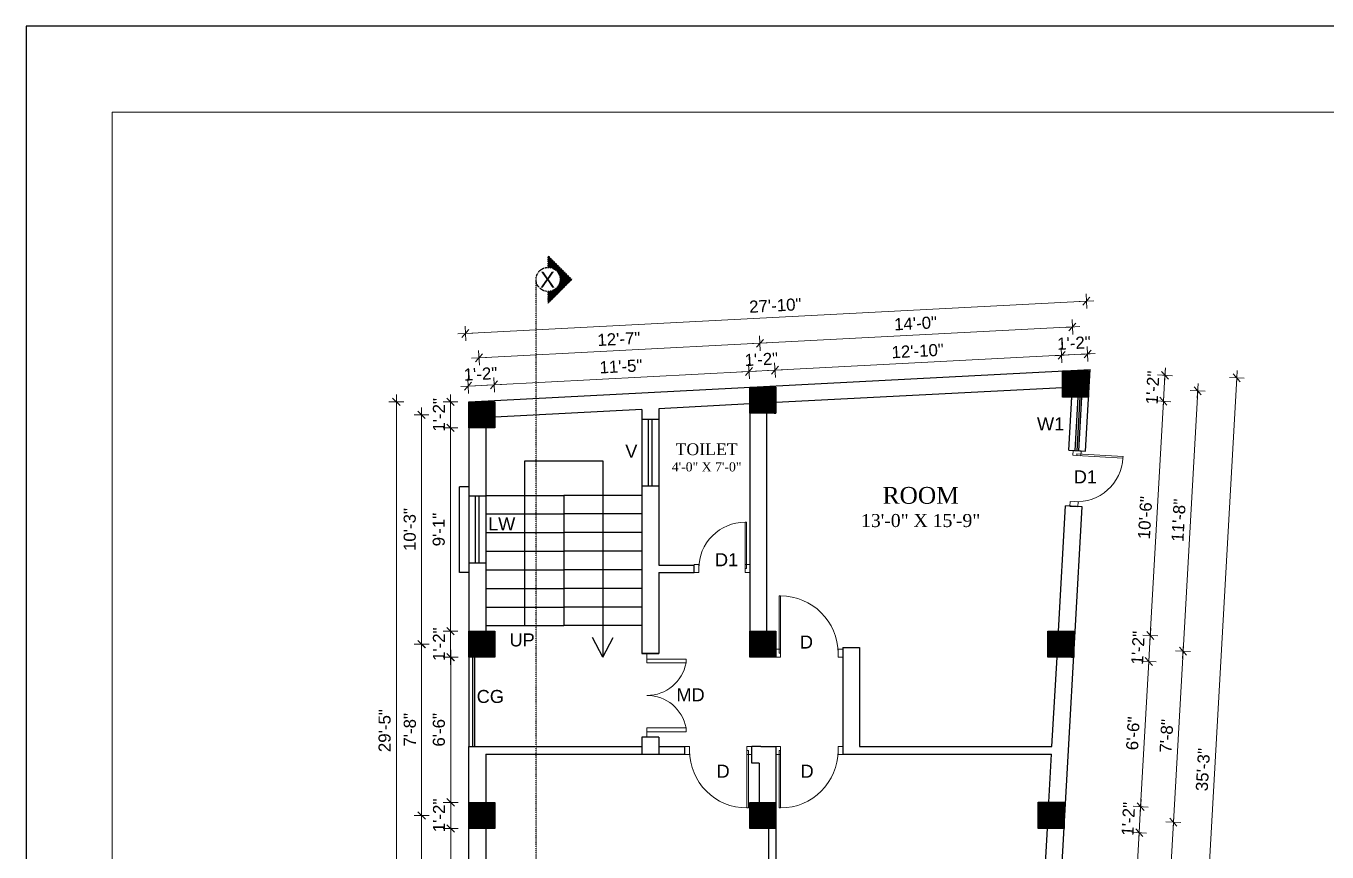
# Model space of a CAD drawing. Header units: inches. Extents: x -5587 to 4723, y -10407 to -7342.
# Drawn here: x -5587 to -4887, y -7786 to -7342 of the extents above; entities that cross this region are included whole.
import ezdxf
from ezdxf.enums import TextEntityAlignment as Align

# ---------------------------------------------------------------- set-up
doc = ezdxf.new("R2010")
doc.units = ezdxf.units.IN
doc.header["$LTSCALE"] = 0.5
doc.header["$MEASUREMENT"] = 0
doc.header["$PDMODE"] = 66
doc.linetypes.add('CENTERX2', pattern=[4, 2.5, -0.5, 0.5, -0.5])
doc.layers.add('A-Sect-Iden', color=111, linetype='CENTERX2')
for name, color, linetype, lineweight in [('DIM', 180, 'Continuous', 5), ('ELE1', 3, 'Continuous', 9), ('ELEVATION', 85, 'Continuous', 9), ('TEXT', 220, 'Continuous', 9), ('Toilet', 7, 'Continuous', 25), ('window', 6, 'Continuous', 13)]:
    doc.layers.add(name, color=color, linetype=linetype, lineweight=lineweight)
doc.styles.add('arial', font='arial.ttf')
doc.styles.add('HEADING', font='swissel.ttf')
doc.styles.get("Standard").update_dxf_attribs({"font": 'arial.ttf'})
doc.dimstyles.new('1 96', dxfattribs={"dimtxt": 6.5, "dimasz": 4, "dimexe": 0, "dimexo": 0, "dimgap": 3, "dimtad": 1, "dimdec": 0, "dimzin": 11, "dimdsep": 46, "dimlunit": 3, "dimtxsty": 'arial', "dimblk": 'oblique', "dimcen": 4, "dimse1": 1, "dimse2": 1, "dimclrd": 256, "dimclre": 256, "dimclrt": 256, "dimadec": 0, "dimazin": 0, "dimtfac": 1, "dimtdec": 0, "dimtix": 1, "dimtmove": 0, "dimatfit": 3, "dimldrblk": 'Arrow2', "dimfxl": 1, "dimtolj": 1, "dimtzin": 0, "dimlwd": -1, "dimlwe": 9, "dimarcsym": 0})

# ---------------------------------------------------------------- blocks, each defined once
blk = doc.blocks.new('door')
at = {"layer": 'window', "ltscale": 0.002}
for p, q in [((-100562.66, -53980.34), (-100562.65, -53949.5)), ((-100561.8, -53949.5), (-100562.65, -53949.5)), ((-100561.81, -53980.35), (-100561.8, -53949.5)), ((-100561.81, -53980.35), (-100562.66, -53980.35))]:
    blk.add_line(p, q, dxfattribs=at)
for points in [[(-100596.09, -53982.49), (-100593.52, -53982.49), (-100593.52, -53978.2), (-100596.09, -53978.2)], [(-100560.09, -53982.49), (-100562.66, -53982.49), (-100562.66, -53978.2), (-100560.09, -53978.2)]]:
    blk.add_lwpolyline(points, close=True, dxfattribs=at)
blk.add_arc((-100562.66, -53980.36), 30.86, 89.97932, 179.97932, dxfattribs=at)
blk = doc.blocks.new('oblique')
at = {"lineweight": 9}
for p, q in [((1, 0), (-1, 0)), ((-0.5, -0.5), (0.5, 0.5)), ((0, 1), (0, -1))]:
    blk.add_line(p, q, dxfattribs=at)
blk = doc.blocks.new('*D888')
at = {"layer": 'Defpoints', "color": 0, "transparency": 16777216}
for p in [(-5198.1, -7528.05), (-5197.67, -7536.47), (-5334.67, -7544.32)]:
    blk.add_point(p, dxfattribs=at)
at = {"layer": 'DIM', "transparency": 16777216}
blk.add_line((-5335.14, -7535.18), (-5198.1, -7528.05), dxfattribs=at)
at = {"layer": 'DIM', "transparency": 16777216, "xscale": 4, "yscale": 4, "zscale": 4}
for p, rotation in [((-5198.1, -7528.05), 2.975964946178824), ((-5335.14, -7535.18), 182.9759649461788)]:
    blk.add_blockref('oblique', p, dxfattribs=dict(at, rotation=rotation))
at = {"layer": 'DIM', "transparency": 16777216, "insert": (-5266.95, -7525.3), "char_height": 6.5, "attachment_point": 5, "rotation": 2.97596, "style": 'arial'}
blk.add_mtext('\\A1;11\'-5"', dxfattribs=at)
blk = doc.blocks.new('_Oblique')
at = {"color": 0, "linetype": 'ByBlock', "lineweight": -2}
blk.add_line((-0.5, -0.5), (0.5, 0.5), dxfattribs=at)
blk = doc.blocks.new('Arrow2')
for p, q in [((-4.1, 0.75), (-3.08, 0)), ((0, 0), (-4.1, 0.75)), ((-3.08, 0), (-4.1, -0.75)), ((-4.1, -0.75), (0, 0))]:
    blk.add_line(p, q)
blk.add_solid([(-4.1, 0.75), (0, 0), (-3.08, 0), (-4.1, -0.75)])
blk = doc.blocks.new('*D889')
at = {"layer": 'Defpoints', "color": 0, "transparency": 16777216}
for p in [(-5184.14, -7527.33), (-5197.67, -7536.47), (-5183.67, -7536.47)]:
    blk.add_point(p, dxfattribs=at)
at = {"layer": 'DIM', "transparency": 16777216}
for p, q in [((-5198.1, -7528.05), (-5202.1, -7528.26)), ((-5198.1, -7528.05), (-5184.14, -7527.33)), ((-5184.14, -7527.33), (-5180.15, -7527.12))]:
    blk.add_line(p, q, dxfattribs=at)
at = {"layer": 'DIM', "transparency": 16777216, "xscale": 4, "yscale": 4, "zscale": 4}
for p, rotation in [((-5198.1, -7528.05), 2.975964946178787), ((-5184.14, -7527.33), 182.9759649461788)]:
    blk.add_blockref('oblique', p, dxfattribs=dict(at, rotation=rotation))
at = {"layer": 'DIM', "transparency": 16777216, "insert": (-5191.45, -7521.44), "char_height": 6.5, "attachment_point": 5, "rotation": 2.97596, "style": 'arial'}
blk.add_mtext('\\A1;1\'-2"', dxfattribs=at)
blk = doc.blocks.new('*D890')
at = {"layer": 'Defpoints', "color": 0, "transparency": 16777216}
for p in [(-5030.04, -7519.32), (-5029.6, -7527.74), (-5183.67, -7536.47)]:
    blk.add_point(p, dxfattribs=at)
at = {"layer": 'DIM', "transparency": 16777216}
blk.add_line((-5184.14, -7527.33), (-5030.04, -7519.32), dxfattribs=at)
at = {"layer": 'DIM', "transparency": 16777216, "xscale": 4, "yscale": 4, "zscale": 4}
for p, rotation in [((-5030.04, -7519.32), 2.975964946178824), ((-5184.14, -7527.33), 182.9759649461788)]:
    blk.add_blockref('oblique', p, dxfattribs=dict(at, rotation=rotation))
at = {"layer": 'DIM', "transparency": 16777216, "insert": (-5107.42, -7517.01), "char_height": 6.5, "attachment_point": 5, "rotation": 2.97596, "style": 'arial'}
blk.add_mtext('\\A1;12\'-10"', dxfattribs=at)
blk = doc.blocks.new('*D891')
at = {"layer": 'Defpoints', "color": 0, "transparency": 16777216}
for p in [(-5016.08, -7518.59), (-5029.6, -7527.74), (-5015.6, -7527.74)]:
    blk.add_point(p, dxfattribs=at)
at = {"layer": 'DIM', "transparency": 16777216}
for p, q in [((-5030.04, -7519.32), (-5016.08, -7518.59)), ((-5016.08, -7518.59), (-5012.08, -7518.38)), ((-5030.04, -7519.32), (-5034.04, -7519.52))]:
    blk.add_line(p, q, dxfattribs=at)
at = {"layer": 'DIM', "transparency": 16777216, "xscale": 4, "yscale": 4, "zscale": 4}
for p, rotation in [((-5030.04, -7519.32), 2.975964946178787), ((-5016.08, -7518.59), 182.9759649461788)]:
    blk.add_blockref('oblique', p, dxfattribs=dict(at, rotation=rotation))
at = {"layer": 'DIM', "transparency": 16777216, "insert": (-5023.39, -7512.7), "char_height": 6.5, "attachment_point": 5, "rotation": 2.97596, "style": 'arial'}
blk.add_mtext('\\A1;1\'-2"', dxfattribs=at)
blk = doc.blocks.new('*D892')
at = {"layer": 'Defpoints', "color": 0, "transparency": 16777216}
for p in [(-5192.26, -7512.84), (-5190.67, -7543.47), (-5341.67, -7551.32)]:
    blk.add_point(p, dxfattribs=at)
at = {"layer": 'DIM', "transparency": 16777216}
blk.add_line((-5343.26, -7520.69), (-5192.26, -7512.84), dxfattribs=at)
at = {"layer": 'DIM', "transparency": 16777216, "xscale": 4, "yscale": 4, "zscale": 4}
for p, rotation in [((-5192.26, -7512.84), 2.975964946168366), ((-5343.26, -7520.69), 182.9759649461683)]:
    blk.add_blockref('oblique', p, dxfattribs=dict(at, rotation=rotation))
at = {"layer": 'DIM', "transparency": 16777216, "insert": (-5268.08, -7510.51), "char_height": 6.5, "attachment_point": 5, "rotation": 2.97596, "style": 'arial'}
blk.add_mtext('\\A1;12\'-7"', dxfattribs=at)
blk = doc.blocks.new('*D893')
at = {"layer": 'Defpoints', "color": 0, "transparency": 16777216}
for p in [(-5024.2, -7504.1), (-5022.6, -7534.74), (-5190.67, -7543.47)]:
    blk.add_point(p, dxfattribs=at)
at = {"layer": 'DIM', "transparency": 16777216}
blk.add_line((-5192.26, -7512.84), (-5024.2, -7504.1), dxfattribs=at)
at = {"layer": 'DIM', "transparency": 16777216, "xscale": 4, "yscale": 4, "zscale": 4}
for p, rotation in [((-5024.2, -7504.1), 2.975964946178824), ((-5192.26, -7512.84), 182.9759649461788)]:
    blk.add_blockref('oblique', p, dxfattribs=dict(at, rotation=rotation))
at = {"layer": 'DIM', "transparency": 16777216, "insert": (-5108.56, -7502.16), "char_height": 6.5, "attachment_point": 5, "rotation": 2.97596, "style": 'arial'}
blk.add_mtext('\\A1;14\'-0"', dxfattribs=at)
blk = doc.blocks.new('*D894')
at = {"layer": 'Defpoints', "color": 0, "transparency": 16777216}
for p in [(-5350.58, -7507.56), (-5014.77, -7526.96), (-5348.67, -7544.32)]:
    blk.add_point(p, dxfattribs=at)
at = {"layer": 'DIM', "transparency": 16777216}
blk.add_line((-5016.68, -7490.2), (-5350.58, -7507.56), dxfattribs=at)
at = {"layer": 'DIM', "transparency": 16777216, "xscale": 4, "yscale": 4, "zscale": 4}
for p, rotation in [((-5016.68, -7490.2), 2.975964946168395), ((-5350.58, -7507.56), 182.9759649461684)]:
    blk.add_blockref('oblique', p, dxfattribs=dict(at, rotation=rotation))
at = {"layer": 'DIM', "transparency": 16777216, "insert": (-5183.96, -7492.57), "char_height": 6.5, "attachment_point": 5, "rotation": 2.97596, "style": 'arial'}
blk.add_mtext('\\A1;27\'-10"', dxfattribs=at)
blk = doc.blocks.new('*D901')
at = {"layer": 'Defpoints', "color": 0, "transparency": 16777216}
for p in [(-5358.49, -7773.6), (-5348.67, -7773.6), (-5348.67, -7883.73)]:
    blk.add_point(p, dxfattribs=at)
at = {"layer": 'DIM', "transparency": 16777216}
blk.add_line((-5358.49, -7883.73), (-5358.49, -7773.6), dxfattribs=at)
at = {"layer": 'DIM', "transparency": 16777216, "xscale": 4, "yscale": 4, "zscale": 4}
for p, rotation in [((-5358.49, -7773.6), 90), ((-5358.49, -7883.73), 270)]:
    blk.add_blockref('oblique', p, dxfattribs=dict(at, rotation=rotation))
at = {"layer": 'DIM', "transparency": 16777216, "insert": (-5364.81, -7828.67), "char_height": 6.5, "attachment_point": 5, "rotation": 90, "style": 'arial'}
blk.add_mtext('\\A1;9\'-2"', dxfattribs=at)
blk = doc.blocks.new('*D902')
at = {"layer": 'Defpoints', "color": 0, "transparency": 16777216}
for p in [(-5358.49, -7759.6), (-5348.67, -7759.6), (-5348.67, -7773.6)]:
    blk.add_point(p, dxfattribs=at)
at = {"layer": 'DIM', "transparency": 16777216}
for p, q in [((-5358.49, -7759.6), (-5358.49, -7755.6)), ((-5358.49, -7773.6), (-5358.49, -7759.6)), ((-5358.49, -7773.6), (-5358.49, -7777.6))]:
    blk.add_line(p, q, dxfattribs=at)
at = {"layer": 'DIM', "transparency": 16777216, "xscale": 4, "yscale": 4, "zscale": 4}
for p, rotation in [((-5358.49, -7759.6), 270), ((-5358.49, -7773.6), 90)]:
    blk.add_blockref('oblique', p, dxfattribs=dict(at, rotation=rotation))
at = {"layer": 'DIM', "transparency": 16777216, "insert": (-5364.75, -7766.6), "char_height": 6.5, "attachment_point": 5, "rotation": 90, "style": 'arial'}
blk.add_mtext('\\A1;1\'-2"', dxfattribs=at)
blk = doc.blocks.new('*D903')
at = {"layer": 'Defpoints', "color": 0, "transparency": 16777216}
for p in [(-5358.49, -7681.6), (-5348.67, -7681.6), (-5348.67, -7759.6)]:
    blk.add_point(p, dxfattribs=at)
at = {"layer": 'DIM', "transparency": 16777216}
blk.add_line((-5358.49, -7759.6), (-5358.49, -7681.6), dxfattribs=at)
at = {"layer": 'DIM', "transparency": 16777216, "xscale": 4, "yscale": 4, "zscale": 4}
for p, rotation in [((-5358.49, -7681.6), 90), ((-5358.49, -7759.6), 270)]:
    blk.add_blockref('oblique', p, dxfattribs=dict(at, rotation=rotation))
at = {"layer": 'DIM', "transparency": 16777216, "insert": (-5364.81, -7720.6), "char_height": 6.5, "attachment_point": 5, "rotation": 90, "style": 'arial'}
blk.add_mtext('\\A1;6\'-6"', dxfattribs=at)
blk = doc.blocks.new('*D904')
at = {"layer": 'Defpoints', "color": 0, "transparency": 16777216}
for p in [(-5358.56, -7667.6), (-5348.67, -7667.6), (-5348.67, -7681.6)]:
    blk.add_point(p, dxfattribs=at)
at = {"layer": 'DIM', "transparency": 16777216}
for p, q in [((-5358.56, -7667.6), (-5358.56, -7663.6)), ((-5358.56, -7681.6), (-5358.56, -7667.6)), ((-5358.56, -7681.6), (-5358.56, -7685.6))]:
    blk.add_line(p, q, dxfattribs=at)
at = {"layer": 'DIM', "transparency": 16777216, "xscale": 4, "yscale": 4, "zscale": 4}
for p, rotation in [((-5358.56, -7667.6), 270), ((-5358.56, -7681.6), 90)]:
    blk.add_blockref('oblique', p, dxfattribs=dict(at, rotation=rotation))
at = {"layer": 'DIM', "transparency": 16777216, "insert": (-5364.82, -7674.6), "char_height": 6.5, "attachment_point": 5, "rotation": 90, "style": 'arial'}
blk.add_mtext('\\A1;1\'-2"', dxfattribs=at)
blk = doc.blocks.new('*D905')
at = {"layer": 'Defpoints', "color": 0, "transparency": 16777216}
for p in [(-5358.56, -7558.32), (-5348.67, -7558.32), (-5348.67, -7667.6)]:
    blk.add_point(p, dxfattribs=at)
at = {"layer": 'DIM', "transparency": 16777216}
blk.add_line((-5358.56, -7667.6), (-5358.56, -7558.32), dxfattribs=at)
at = {"layer": 'DIM', "transparency": 16777216, "xscale": 4, "yscale": 4, "zscale": 4}
for p, rotation in [((-5358.56, -7558.32), 90), ((-5358.56, -7667.6), 270)]:
    blk.add_blockref('oblique', p, dxfattribs=dict(at, rotation=rotation))
at = {"layer": 'DIM', "transparency": 16777216, "insert": (-5364.88, -7612.96), "char_height": 6.5, "attachment_point": 5, "rotation": 90, "style": 'arial'}
blk.add_mtext('\\A1;9\'-1"', dxfattribs=at)
blk = doc.blocks.new('*D906')
at = {"layer": 'Defpoints', "color": 0, "transparency": 16777216}
for p in [(-5358.56, -7544.32), (-5348.67, -7544.32), (-5348.67, -7558.32)]:
    blk.add_point(p, dxfattribs=at)
at = {"layer": 'DIM', "transparency": 16777216}
for p, q in [((-5358.56, -7544.32), (-5358.56, -7540.32)), ((-5358.56, -7558.32), (-5358.56, -7544.32)), ((-5358.56, -7558.32), (-5358.56, -7562.32))]:
    blk.add_line(p, q, dxfattribs=at)
at = {"layer": 'DIM', "transparency": 16777216, "xscale": 4, "yscale": 4, "zscale": 4}
for p, rotation in [((-5358.56, -7544.32), 270), ((-5358.56, -7558.32), 90)]:
    blk.add_blockref('oblique', p, dxfattribs=dict(at, rotation=rotation))
at = {"layer": 'DIM', "transparency": 16777216, "insert": (-5364.82, -7551.32), "char_height": 6.5, "attachment_point": 5, "rotation": 90, "style": 'arial'}
blk.add_mtext('\\A1;1\'-2"', dxfattribs=at)
blk = doc.blocks.new('*D907')
at = {"layer": 'Defpoints', "color": 0, "transparency": 16777216}
for p in [(-5374.09, -7766.6), (-5341.67, -7766.6), (-5341.67, -7890.73)]:
    blk.add_point(p, dxfattribs=at)
at = {"layer": 'DIM', "transparency": 16777216}
blk.add_line((-5374.09, -7890.73), (-5374.09, -7766.6), dxfattribs=at)
at = {"layer": 'DIM', "transparency": 16777216, "xscale": 4, "yscale": 4, "zscale": 4}
for p, rotation in [((-5374.09, -7766.6), 90), ((-5374.09, -7890.73), 270)]:
    blk.add_blockref('oblique', p, dxfattribs=dict(at, rotation=rotation))
at = {"layer": 'DIM', "transparency": 16777216, "insert": (-5380.41, -7828.67), "char_height": 6.5, "attachment_point": 5, "rotation": 90, "style": 'arial'}
blk.add_mtext('\\A1;10\'-4"', dxfattribs=at)
blk = doc.blocks.new('*D908')
at = {"layer": 'Defpoints', "color": 0, "transparency": 16777216}
for p in [(-5374.09, -7674.6), (-5341.67, -7674.6), (-5341.67, -7766.6)]:
    blk.add_point(p, dxfattribs=at)
at = {"layer": 'DIM', "transparency": 16777216}
blk.add_line((-5374.09, -7766.6), (-5374.09, -7674.6), dxfattribs=at)
at = {"layer": 'DIM', "transparency": 16777216, "xscale": 4, "yscale": 4, "zscale": 4}
for p, rotation in [((-5374.09, -7674.6), 90), ((-5374.09, -7766.6), 270)]:
    blk.add_blockref('oblique', p, dxfattribs=dict(at, rotation=rotation))
at = {"layer": 'DIM', "transparency": 16777216, "insert": (-5380.41, -7720.6), "char_height": 6.5, "attachment_point": 5, "rotation": 90, "style": 'arial'}
blk.add_mtext('\\A1;7\'-8"', dxfattribs=at)
blk = doc.blocks.new('*D909')
at = {"layer": 'Defpoints', "color": 0, "transparency": 16777216}
for p in [(-5374.16, -7551.32), (-5341.67, -7551.32), (-5341.67, -7674.6)]:
    blk.add_point(p, dxfattribs=at)
at = {"layer": 'DIM', "transparency": 16777216}
blk.add_line((-5374.16, -7674.6), (-5374.16, -7551.32), dxfattribs=at)
at = {"layer": 'DIM', "transparency": 16777216, "xscale": 4, "yscale": 4, "zscale": 4}
for p, rotation in [((-5374.16, -7551.32), 90), ((-5374.16, -7674.6), 270)]:
    blk.add_blockref('oblique', p, dxfattribs=dict(at, rotation=rotation))
at = {"layer": 'DIM', "transparency": 16777216, "insert": (-5380.48, -7612.96), "char_height": 6.5, "attachment_point": 5, "rotation": 90, "style": 'arial'}
blk.add_mtext('\\A1;10\'-3"', dxfattribs=at)
blk = doc.blocks.new('*D910')
at = {"layer": 'Defpoints', "color": 0, "transparency": 16777216}
for p in [(-5387.68, -7544.32), (-5348.67, -7544.32), (-5348.67, -7897.73)]:
    blk.add_point(p, dxfattribs=at)
at = {"layer": 'DIM', "transparency": 16777216}
blk.add_line((-5387.68, -7897.73), (-5387.68, -7544.32), dxfattribs=at)
at = {"layer": 'DIM', "transparency": 16777216, "xscale": 4, "yscale": 4, "zscale": 4}
for p, rotation in [((-5387.68, -7544.32), 90), ((-5387.68, -7897.73), 270)]:
    blk.add_blockref('oblique', p, dxfattribs=dict(at, rotation=rotation))
at = {"layer": 'DIM', "transparency": 16777216, "insert": (-5393.99, -7721.03), "char_height": 6.5, "attachment_point": 5, "rotation": 90, "style": 'arial'}
blk.add_mtext('\\A1;29\'-5"', dxfattribs=at)
blk = doc.blocks.new('*D911')
at = {"layer": 'Defpoints', "color": 0, "transparency": 16777216}
for p in [(-5015.6, -7527.74), (-4974.48, -7530.05), (-5015.6, -7541.74)]:
    blk.add_point(p, dxfattribs=at)
at = {"layer": 'DIM', "transparency": 16777216}
for p, q in [((-4975.27, -7544.01), (-4974.48, -7530.05)), ((-4974.48, -7530.05), (-4974.26, -7526.06)), ((-4975.27, -7544.01), (-4975.5, -7548))]:
    blk.add_line(p, q, dxfattribs=at)
at = {"layer": 'DIM', "transparency": 16777216, "xscale": 4, "yscale": 4, "zscale": 4}
for p, rotation in [((-4974.48, -7530.05), 266.7745133990512), ((-4975.27, -7544.01), 86.77451339905117)]:
    blk.add_blockref('oblique', p, dxfattribs=dict(at, rotation=rotation))
at = {"layer": 'DIM', "transparency": 16777216, "insert": (-4981.13, -7536.68), "char_height": 6.5, "attachment_point": 5, "rotation": 86.77451, "style": 'arial'}
blk.add_mtext('\\A1;1\'-2"', dxfattribs=at)
blk = doc.blocks.new('*D912')
at = {"layer": 'Defpoints', "color": 0, "transparency": 16777216}
for p in [(-5015.6, -7541.74), (-5023.49, -7667.6), (-4982.37, -7669.92)]:
    blk.add_point(p, dxfattribs=at)
at = {"layer": 'DIM', "transparency": 16777216}
blk.add_line((-4975.27, -7544.01), (-4982.37, -7669.92), dxfattribs=at)
at = {"layer": 'DIM', "transparency": 16777216, "xscale": 4, "yscale": 4, "zscale": 4}
for p, rotation in [((-4975.27, -7544.01), 86.77451339905117), ((-4982.37, -7669.92), 266.7745133990512)]:
    blk.add_blockref('oblique', p, dxfattribs=dict(at, rotation=rotation))
at = {"layer": 'DIM', "transparency": 16777216, "insert": (-4985.13, -7606.61), "char_height": 6.5, "attachment_point": 5, "rotation": 86.77451, "style": 'arial'}
blk.add_mtext('\\A1;10\'-6"', dxfattribs=at)
blk = doc.blocks.new('*D913')
at = {"layer": 'Defpoints', "color": 0, "transparency": 16777216}
for p in [(-5023.49, -7667.6), (-5023.49, -7681.6), (-4983.15, -7683.88)]:
    blk.add_point(p, dxfattribs=at)
at = {"layer": 'DIM', "transparency": 16777216}
for p, q in [((-4982.37, -7669.92), (-4983.15, -7683.88)), ((-4982.37, -7669.92), (-4982.14, -7665.93)), ((-4983.15, -7683.88), (-4983.38, -7687.87))]:
    blk.add_line(p, q, dxfattribs=at)
at = {"layer": 'DIM', "transparency": 16777216, "xscale": 4, "yscale": 4, "zscale": 4}
for p, rotation in [((-4982.37, -7669.92), 266.7745133990512), ((-4983.15, -7683.88), 86.77451339905117)]:
    blk.add_blockref('oblique', p, dxfattribs=dict(at, rotation=rotation))
at = {"layer": 'DIM', "transparency": 16777216, "insert": (-4989.01, -7676.55), "char_height": 6.5, "attachment_point": 5, "rotation": 86.77451, "style": 'arial'}
blk.add_mtext('\\A1;1\'-2"', dxfattribs=at)
blk = doc.blocks.new('*D914')
at = {"layer": 'Defpoints', "color": 0, "transparency": 16777216}
for p in [(-5023.49, -7681.6), (-5028.61, -7759.57), (-4987.55, -7761.88)]:
    blk.add_point(p, dxfattribs=at)
at = {"layer": 'DIM', "transparency": 16777216}
blk.add_line((-4983.15, -7683.88), (-4987.55, -7761.88), dxfattribs=at)
at = {"layer": 'DIM', "transparency": 16777216, "xscale": 4, "yscale": 4, "zscale": 4}
for p, rotation in [((-4983.15, -7683.88), 86.77451339905117), ((-4987.55, -7761.88), 266.7745133990512)]:
    blk.add_blockref('oblique', p, dxfattribs=dict(at, rotation=rotation))
at = {"layer": 'DIM', "transparency": 16777216, "insert": (-4991.66, -7722.52), "char_height": 6.5, "attachment_point": 5, "rotation": 86.77451, "style": 'arial'}
blk.add_mtext('\\A1;6\'-6"', dxfattribs=at)
blk = doc.blocks.new('*D915')
at = {"layer": 'Defpoints', "color": 0, "transparency": 16777216}
for p in [(-5028.61, -7759.57), (-5028.67, -7773.57), (-4988.33, -7775.84)]:
    blk.add_point(p, dxfattribs=at)
at = {"layer": 'DIM', "transparency": 16777216}
for p, q in [((-4987.55, -7761.88), (-4988.33, -7775.84)), ((-4987.55, -7761.88), (-4987.32, -7757.89)), ((-4988.33, -7775.84), (-4988.56, -7779.83))]:
    blk.add_line(p, q, dxfattribs=at)
at = {"layer": 'DIM', "transparency": 16777216, "xscale": 4, "yscale": 4, "zscale": 4}
for p, rotation in [((-4987.55, -7761.88), 266.7745133990512), ((-4988.33, -7775.84), 86.77451339905117)]:
    blk.add_blockref('oblique', p, dxfattribs=dict(at, rotation=rotation))
at = {"layer": 'DIM', "transparency": 16777216, "insert": (-4994.19, -7768.51), "char_height": 6.5, "attachment_point": 5, "rotation": 86.77451, "style": 'arial'}
blk.add_mtext('\\A1;1\'-2"', dxfattribs=at)
blk = doc.blocks.new('*D916')
at = {"layer": 'Defpoints', "color": 0, "transparency": 16777216}
for p in [(-5028.67, -7773.57), (-5038.47, -7932.6), (-4997.3, -7934.92)]:
    blk.add_point(p, dxfattribs=at)
at = {"layer": 'DIM', "transparency": 16777216}
blk.add_line((-4988.33, -7775.84), (-4997.3, -7934.92), dxfattribs=at)
at = {"layer": 'DIM', "transparency": 16777216, "xscale": 4, "yscale": 4, "zscale": 4}
for p, rotation in [((-4988.33, -7775.84), 86.77451339905117), ((-4997.3, -7934.92), 266.7745133990512)]:
    blk.add_blockref('oblique', p, dxfattribs=dict(at, rotation=rotation))
at = {"layer": 'DIM', "transparency": 16777216, "insert": (-4999.13, -7855.02), "char_height": 6.5, "attachment_point": 5, "rotation": 86.77451, "style": 'arial'}
blk.add_mtext('\\A1;13\'-3"', dxfattribs=at)
blk = doc.blocks.new('*D884')
at = {"layer": 'Defpoints', "color": 0, "transparency": 16777216}
for p in [(-5035.67, -7766.57), (-4969.93, -7770.27), (-5045.42, -7939.6)]:
    blk.add_point(p, dxfattribs=at)
at = {"layer": 'DIM', "transparency": 16777216}
blk.add_line((-4979.68, -7943.31), (-4969.93, -7770.27), dxfattribs=at)
at = {"layer": 'DIM', "transparency": 16777216, "xscale": 4, "yscale": 4, "zscale": 4}
for p, rotation in [((-4969.93, -7770.27), 86.77450968717898), ((-4979.68, -7943.31), 266.774509687179)]:
    blk.add_blockref('oblique', p, dxfattribs=dict(at, rotation=rotation))
at = {"layer": 'DIM', "transparency": 16777216, "insert": (-4981.11, -7856.43), "char_height": 6.5, "attachment_point": 5, "rotation": 86.77451, "style": 'arial'}
blk.add_mtext('\\A1;14\'-5"', dxfattribs=at)
blk = doc.blocks.new('*D885')
at = {"layer": 'Defpoints', "color": 0, "transparency": 16777216}
for p in [(-5030.49, -7674.6), (-4964.74, -7678.31), (-5035.67, -7766.57)]:
    blk.add_point(p, dxfattribs=at)
at = {"layer": 'DIM', "transparency": 16777216}
blk.add_line((-4969.93, -7770.27), (-4964.74, -7678.31), dxfattribs=at)
at = {"layer": 'DIM', "transparency": 16777216, "xscale": 4, "yscale": 4, "zscale": 4}
for p, rotation in [((-4964.74, -7678.31), 86.77451339905117), ((-4969.93, -7770.27), 266.7745133990512)]:
    blk.add_blockref('oblique', p, dxfattribs=dict(at, rotation=rotation))
at = {"layer": 'DIM', "transparency": 16777216, "insert": (-4973.64, -7723.93), "char_height": 6.5, "attachment_point": 5, "rotation": 86.77451, "style": 'arial'}
blk.add_mtext('\\A1;7\'-8"', dxfattribs=at)
blk = doc.blocks.new('*D886')
at = {"layer": 'Defpoints', "color": 0, "transparency": 16777216}
for p in [(-5022.6, -7534.74), (-4956.86, -7538.44), (-5030.49, -7674.6)]:
    blk.add_point(p, dxfattribs=at)
at = {"layer": 'DIM', "transparency": 16777216}
blk.add_line((-4964.74, -7678.31), (-4956.86, -7538.44), dxfattribs=at)
at = {"layer": 'DIM', "transparency": 16777216, "xscale": 4, "yscale": 4, "zscale": 4}
for p, rotation in [((-4956.86, -7538.44), 86.77451339905117), ((-4964.74, -7678.31), 266.7745133990512)]:
    blk.add_blockref('oblique', p, dxfattribs=dict(at, rotation=rotation))
at = {"layer": 'DIM', "transparency": 16777216, "insert": (-4967.11, -7608.02), "char_height": 6.5, "attachment_point": 5, "rotation": 86.77451, "style": 'arial'}
blk.add_mtext('\\A1;11\'-8"', dxfattribs=at)
blk = doc.blocks.new('*D887')
at = {"layer": 'Defpoints', "color": 0, "transparency": 16777216}
for p in [(-5014.77, -7526.96), (-4935.85, -7531.41), (-5038.55, -7948.89)]:
    blk.add_point(p, dxfattribs=at)
at = {"layer": 'DIM', "transparency": 16777216}
blk.add_line((-4959.63, -7953.34), (-4935.85, -7531.41), dxfattribs=at)
at = {"layer": 'DIM', "transparency": 16777216, "xscale": 4, "yscale": 4, "zscale": 4}
for p, rotation in [((-4935.85, -7531.41), 86.77451339904515), ((-4959.63, -7953.34), 266.7745133990452)]:
    blk.add_blockref('oblique', p, dxfattribs=dict(at, rotation=rotation))
at = {"layer": 'DIM', "transparency": 16777216, "insert": (-4954.05, -7742.02), "char_height": 6.5, "attachment_point": 5, "rotation": 86.77451, "style": 'arial'}
blk.add_mtext('\\A1;35\'-3"', dxfattribs=at)
blk = doc.blocks.new('*D1024')
at = {"layer": 'Defpoints', "color": 0, "transparency": 16777216}
for p in [(-5349.1, -7535.9), (-5348.67, -7544.32), (-5334.67, -7544.32)]:
    blk.add_point(p, dxfattribs=at)
at = {"layer": 'DIM', "transparency": 16777216}
for p, q in [((-5349.1, -7535.9), (-5353.1, -7536.11)), ((-5335.14, -7535.18), (-5349.1, -7535.9)), ((-5335.14, -7535.18), (-5331.15, -7534.97))]:
    blk.add_line(p, q, dxfattribs=at)
at = {"layer": 'DIM', "transparency": 16777216, "xscale": 4, "yscale": 4, "zscale": 4}
for p, rotation in [((-5349.1, -7535.9), 2.975964946178824), ((-5335.14, -7535.18), 182.9759649461788)]:
    blk.add_blockref('oblique', p, dxfattribs=dict(at, rotation=rotation))
at = {"layer": 'DIM', "transparency": 16777216, "insert": (-5342.45, -7529.29), "char_height": 6.5, "attachment_point": 5, "rotation": 2.97596, "style": 'arial'}
blk.add_mtext('\\A1;1\'-2"', dxfattribs=at)

msp = doc.modelspace()

# ---------------------------------------------------------------- hatches: boundary and pattern name
h = msp.add_hatch()
h.set_pattern_fill('ANSI31', color=256)
h.paths.add_polyline_path([(-5029.6, -7527.74), (-5015.6, -7527.74), (-5015.6, -7541.74), (-5029.6, -7541.74)])
h = msp.add_hatch()
h.set_pattern_fill('ANSI31', color=256)
h.paths.add_polyline_path([(-5183.67, -7536.47), (-5197.67, -7536.47), (-5197.67, -7550.47), (-5183.67, -7550.47)])
h = msp.add_hatch()
h.set_pattern_fill('ANSI31', color=256)
h.paths.add_polyline_path([(-5334.67, -7544.32), (-5348.67, -7544.32), (-5348.67, -7558.32), (-5334.67, -7558.32)])
h = msp.add_hatch()
h.set_pattern_fill('ANSI31', color=256)
h.paths.add_polyline_path([(-5334.67, -7667.6), (-5348.67, -7667.6), (-5348.67, -7681.6), (-5334.67, -7681.6)])
h = msp.add_hatch()
h.set_pattern_fill('ANSI31', color=256)
h.paths.add_polyline_path([(-5183.67, -7667.6), (-5197.67, -7667.6), (-5197.67, -7681.6), (-5183.67, -7681.6), (-5183.67, -7677.32)])
h = msp.add_hatch()
h.set_pattern_fill('ANSI31', color=256)
h.paths.add_polyline_path([(-5023.49, -7667.6), (-5037.49, -7667.6), (-5037.49, -7681.6), (-5023.49, -7681.6)])
h = msp.add_hatch()
h.set_pattern_fill('ANSI31', color=256)
h.paths.add_polyline_path([(-5334.67, -7759.6), (-5348.67, -7759.6), (-5348.67, -7773.6), (-5334.67, -7773.6)])
h = msp.add_hatch()
h.set_pattern_fill('ANSI31', color=256)
h.paths.add_polyline_path([(-5183.67, -7759.6), (-5197.67, -7759.6), (-5197.67, -7773.6), (-5183.67, -7773.6)])
h = msp.add_hatch()
h.set_pattern_fill('ANSI31', color=256)
h.paths.add_polyline_path([(-5028.67, -7759.57), (-5042.67, -7759.57), (-5042.67, -7773.57), (-5028.67, -7773.57)])
at = {"layer": 'A-Sect-Iden', "ltscale": 0.5}
h = msp.add_hatch(dxfattribs=at)
h.set_pattern_fill('ANSI37', color=2, scale=4.8, angle=359.9886, style=0)
h.set_pattern_definition([(225.0114023, (20612.36733, -1539.113), (0.424348492, -0.424179628), []), (315.0114023, (20612.36733, -1539.113), (0.424179628, 0.424348492), [])])
h.paths.add_polyline_path([(-5306.1, -7472.05), (-5306.1, -7465.82), (-5293.39, -7478.53), (-5306.11, -7491.24), (-5306.11, -7485.01, 1)])

# ---------------------------------------------------------------- linework, layer by layer
for p, q in [((-5017.24, -7570.83), (-5014.77, -7526.96)), ((-5026.23, -7570.33), (-5017.24, -7570.83)), ((-5318.67, -7664.6), (-5318.67, -7576.12)), ((-5318.67, -7576.12), (-5276.67, -7576.12)), ((-5276.67, -7576.12), (-5276.67, -7681.49)), ((-5353.67, -7635.96), (-5353.67, -7589.96)), ((-5276.67, -7681.49), (-5282.18, -7670.92)), ((-5276.67, -7681.49), (-5271.15, -7670.92)), ((-5255.67, -7724.6), (-5255.67, -7733.6)), ((-5246.67, -7724.6), (-5246.67, -7733.6)), ((-5232.67, -7733.6), (-5232.67, -7729.6)), ((-5196.67, -7738.6), (-5196.67, -7729.6)), ((-5191.67, -7729.6), (-5196.67, -7729.6)), ((-5192.67, -7738.6), (-5196.67, -7738.6))]:
    msp.add_line(p, q)
at = {"layer": 'A-Sect-Iden', "ltscale": 0.1}
msp.add_line((-5312.59, -7974.74), (-5312.59, -7478.53), dxfattribs=at)
msp.add_lwpolyline([(-5306.1, -7472.05), (-5306.1, -7465.82), (-5293.39, -7478.53), (-5306.11, -7491.24), (-5306.11, -7485.01)], dxfattribs=at)
msp.add_circle((-5306.11, -7478.53), 6.48, dxfattribs=at)
at = {"layer": 'Defpoints'}
msp.add_lwpolyline([(-2409.19, -7342.34), (-5586.79, -7342.34), (-5586.79, -9590.31), (-2409.19, -9590.31)], close=True, dxfattribs=at)
at = {"layer": 'ELE1'}
msp.add_lwpolyline([(-5540.47, -7388.66), (-2455.51, -7388.66), (-2455.51, -9543.99), (-5540.47, -9543.99)], close=True, dxfattribs=at)
at = {"layer": 'ELEVATION', "color": 146, "ltscale": 0.25, "true_color": 0x105689}
for p, q in [((-5252.95, -7679.6), (-5252.95, -7682.6)), ((-5252.95, -7682.6), (-5231.95, -7682.6)), ((-5252.95, -7684.6), (-5252.95, -7682.6)), ((-5231.95, -7684.6), (-5252.95, -7684.6)), ((-5231.95, -7682.6), (-5231.95, -7684.6)), ((-5231.95, -7719.6), (-5252.95, -7719.6)), ((-5252.95, -7719.6), (-5252.95, -7721.6)), ((-5231.95, -7719.6), (-5231.95, -7721.6)), ((-5252.95, -7724.6), (-5252.95, -7721.6)), ((-5252.95, -7721.6), (-5231.95, -7721.6))]:
    msp.add_line(p, q, dxfattribs=at)
for centre, start, end in [((-5252.93, -7680.78), 269.94467, 349.66648), ((-5252.93, -7723.43), 10.33352, 90.05533)]:
    msp.add_arc(centre, 21.33, start, end, dxfattribs=at)
at = {"layer": 'Toilet'}
for p, q in [((-5348.67, -7544.32), (-5014.77, -7526.96)), ((-5029.6, -7536.75), (-5183.67, -7544.76)), ((-5348.67, -7544.32), (-5348.67, -7729.6)), ((-5197.67, -7545.48), (-5246.67, -7548.03)), ((-5026.23, -7570.33), (-5024.62, -7541.74)), ((-5026.23, -7570.33), (-5024.62, -7541.74)), ((-5024.76, -7544.32), (-5024.62, -7541.74)), ((-5024.76, -7544.32), (-5024.62, -7541.74)), ((-5022.74, -7570.53), (-5021.11, -7541.74)), ((-5021.74, -7570.58), (-5020.11, -7541.74)), ((-5020.74, -7570.64), (-5019.11, -7541.74)), ((-5255.67, -7548.5), (-5334.67, -7552.61)), ((-5255.67, -7548.5), (-5255.67, -7679.6)), ((-5255.67, -7553.55), (-5246.67, -7553.55)), ((-5252.17, -7589.55), (-5252.17, -7553.55)), ((-5250.17, -7589.55), (-5250.17, -7553.55)), ((-5246.67, -7548.03), (-5246.67, -7632.03)), ((-5197.67, -7550.47), (-5197.67, -7667.6)), ((-5188.67, -7550.47), (-5188.67, -7667.6)), ((-5339.67, -7558.32), (-5339.67, -7667.6)), ((-5348.67, -7589.96), (-5353.67, -7589.96)), ((-5348.67, -7594.96), (-5348.67, -7630.96)), ((-5339.67, -7594.96), (-5348.67, -7594.96)), ((-5339.67, -7594.96), (-5348.67, -7594.96)), ((-5345.17, -7630.96), (-5345.17, -7594.96)), ((-5345.17, -7630.96), (-5345.17, -7594.96)), ((-5343.17, -7630.96), (-5343.17, -7594.96)), ((-5343.17, -7630.96), (-5343.17, -7594.96)), ((-5339.67, -7594.6), (-5297.67, -7594.6)), ((-5339.67, -7594.6), (-5297.67, -7594.6)), ((-5297.67, -7594.6), (-5297.67, -7664.6)), ((-5255.67, -7594.6), (-5297.67, -7594.6)), ((-5255.67, -7594.6), (-5297.67, -7594.6)), ((-5255.67, -7589.55), (-5246.67, -7589.55)), ((-5038.55, -7948.89), (-5018.93, -7600.79)), ((-5031.71, -7667.6), (-5027.92, -7600.28)), ((-5018.93, -7600.79), (-5027.92, -7600.28)), ((-5025.56, -7600.41), (-5021.57, -7600.64)), ((-5025.56, -7600.41), (-5021.57, -7600.64)), ((-5339.67, -7604.6), (-5297.67, -7604.6)), ((-5339.67, -7604.6), (-5297.67, -7604.6)), ((-5255.67, -7604.6), (-5297.67, -7604.6)), ((-5255.67, -7604.6), (-5297.67, -7604.6)), ((-5339.67, -7614.6), (-5297.67, -7614.6)), ((-5339.67, -7614.6), (-5297.67, -7614.6)), ((-5255.67, -7614.6), (-5297.67, -7614.6)), ((-5255.67, -7614.6), (-5297.67, -7614.6)), ((-5339.67, -7624.6), (-5297.67, -7624.6)), ((-5339.67, -7624.6), (-5297.67, -7624.6)), ((-5255.67, -7624.6), (-5297.67, -7624.6)), ((-5255.67, -7624.6), (-5297.67, -7624.6)), ((-5348.67, -7635.96), (-5353.67, -7635.96)), ((-5339.67, -7630.96), (-5348.67, -7630.96)), ((-5339.67, -7630.96), (-5348.67, -7630.96)), ((-5339.67, -7634.6), (-5297.67, -7634.6)), ((-5339.67, -7634.6), (-5297.67, -7634.6)), ((-5255.67, -7634.6), (-5297.67, -7634.6)), ((-5255.67, -7634.6), (-5297.67, -7634.6)), ((-5246.67, -7632.03), (-5227.67, -7632.03)), ((-5246.67, -7636.03), (-5246.67, -7679.6)), ((-5246.67, -7636.03), (-5227.67, -7636.03)), ((-5227.67, -7636.03), (-5227.67, -7632.03)), ((-5227.67, -7636.03), (-5227.67, -7632.03)), ((-5339.67, -7644.6), (-5297.67, -7644.6)), ((-5339.67, -7644.6), (-5297.67, -7644.6)), ((-5255.67, -7644.6), (-5297.67, -7644.6)), ((-5255.67, -7644.6), (-5297.67, -7644.6)), ((-5339.67, -7654.6), (-5297.67, -7654.6)), ((-5339.67, -7654.6), (-5297.67, -7654.6)), ((-5255.67, -7654.6), (-5297.67, -7654.6)), ((-5255.67, -7654.6), (-5297.67, -7654.6)), ((-5339.67, -7664.6), (-5297.67, -7664.6)), ((-5339.67, -7664.6), (-5297.67, -7664.6)), ((-5255.67, -7664.6), (-5297.67, -7664.6)), ((-5255.67, -7664.6), (-5297.67, -7664.6)), ((-5147.66, -7676.32), (-5147.66, -7733.6)), ((-5147.66, -7676.32), (-5138.66, -7676.32)), ((-5138.66, -7676.32), (-5138.66, -7729.6)), ((-5346.67, -7681.6), (-5346.67, -7729.6)), ((-5345.67, -7681.6), (-5345.67, -7729.6)), ((-5255.67, -7679.6), (-5246.67, -7679.6)), ((-5246.67, -7679.6), (-5255.67, -7679.6)), ((-5035.21, -7729.6), (-5032.5, -7681.6)), ((-5246.67, -7724.6), (-5255.67, -7724.6)), ((-5246.67, -7724.6), (-5255.67, -7724.6)), ((-5348.67, -7729.6), (-5255.67, -7729.6)), ((-5348.67, -7897.73), (-5348.67, -7729.6)), ((-5339.67, -7733.6), (-5339.67, -7759.6)), ((-5339.67, -7733.6), (-5232.67, -7733.6)), ((-5246.67, -7729.6), (-5232.67, -7729.6)), ((-5191.67, -7729.6), (-5183.67, -7729.6)), ((-5183.67, -7729.6), (-5183.67, -7908.64)), ((-5147.66, -7733.6), (-5035.43, -7733.6)), ((-5138.66, -7729.6), (-5035.21, -7729.6)), ((-5036.89, -7759.57), (-5035.43, -7733.6)), ((-5192.67, -7738.6), (-5192.67, -7759.6)), ((-5339.67, -7773.6), (-5339.67, -7883.73)), ((-5187.67, -7773.6), (-5187.67, -7908.64)), ((-5046.65, -7932.6), (-5037.68, -7773.57))]:
    msp.add_line(p, q, dxfattribs=at)
for points in [[(-5029.6, -7527.74), (-5015.6, -7527.74), (-5015.6, -7541.74), (-5029.6, -7541.74)], [(-5197.67, -7536.47), (-5183.67, -7536.47), (-5183.67, -7550.47), (-5197.67, -7550.47)], [(-5348.67, -7544.32), (-5334.67, -7544.32), (-5334.67, -7558.32), (-5348.67, -7558.32)], [(-5348.67, -7667.6), (-5334.67, -7667.6), (-5334.67, -7681.6), (-5348.67, -7681.6)], [(-5197.67, -7667.6), (-5183.67, -7667.6), (-5183.67, -7681.6), (-5197.67, -7681.6)], [(-5037.49, -7667.6), (-5023.49, -7667.6), (-5023.49, -7681.6), (-5037.49, -7681.6)], [(-5348.67, -7759.6), (-5334.67, -7759.6), (-5334.67, -7773.6), (-5348.67, -7773.6)], [(-5197.67, -7759.6), (-5183.67, -7759.6), (-5183.67, -7773.6), (-5197.67, -7773.6)], [(-5042.67, -7759.57), (-5028.67, -7759.57), (-5028.67, -7773.57), (-5042.67, -7773.57)]]:
    msp.add_lwpolyline(points, close=True, dxfattribs=at)
at = {"layer": 'window', "ltscale": 0.002}
for p, q in [((-5021.83, -7572.29), (-5021.88, -7573.15)), ((-5021.88, -7573.15), (-4997.07, -7574.54)), ((-5021.83, -7572.29), (-4997.03, -7573.68)), ((-4997.03, -7573.68), (-4997.07, -7574.54)), ((-5200.24, -7633.89), (-5200.23, -7609.04)), ((-5199.37, -7609.04), (-5200.23, -7609.04)), ((-5199.38, -7633.89), (-5199.37, -7609.04)), ((-5199.38, -7633.89), (-5200.24, -7633.89))]:
    msp.add_line(p, q, dxfattribs=at)
for points in [[(-5023.88, -7570.46), (-5024.02, -7573.03), (-5019.74, -7573.27), (-5019.6, -7570.7)], [(-5025.56, -7600.41), (-5025.42, -7597.85), (-5021.14, -7598.09), (-5021.29, -7600.66)], [(-5227.67, -7636.03), (-5225.09, -7636.03), (-5225.09, -7631.75), (-5227.67, -7631.75)], [(-5197.67, -7636.03), (-5200.24, -7636.03), (-5200.24, -7631.75), (-5197.67, -7631.75)]]:
    msp.add_lwpolyline(points, close=True, dxfattribs=at)
for centre, start, end in [((-5021.86, -7573.19), 266.71232, 356.88806), ((-5200.27, -7633.86), 89.88646, 180.06219)]:
    msp.add_arc(centre, 24.82, start, end, dxfattribs=at)

# ---------------------------------------------------------------- block references
at = {"xscale": -1}
msp.add_blockref('door', (-105743.76, 46300.88), dxfattribs=at)
at = {"xscale": -1, "rotation": 180}
msp.add_blockref('door', (95363.43, -61712.09), dxfattribs=at)
at = {"rotation": 180}
msp.add_blockref('door', (-105743.76, -61712.09), dxfattribs=at)

# ---------------------------------------------------------------- texts
at = {"attachment_point": 2}
for s, insert, char_height, width in [('{\\fTimes New Roman|b0|i0|c0|p18;TOILET}', (-5220.89, -7566.64), 6.321, 58.2933), ('{\\fTimes New Roman|b0|i0|c0|p18;4\'-0" X 7\'-0"}', (-5220.89, -7576.82), 4.9, 58.2933), ('{\\fTimes New Roman|b0|i0|c0|p18;ROOM}', (-5105.8, -7590.07), 9.03, 83.2761), ('{\\fTimes New Roman|b0|i0|c0|p18;13\'-0" X 15\'-9"}', (-5105.8, -7604.61), 7, 83.2761)]:
    msp.add_mtext(s, dxfattribs=dict(at, insert=insert, char_height=char_height, width=width))
at = {"layer": 'A-Sect-Iden', "ltscale": 0.5, "insert": (-5306.43, -7478.61), "char_height": 8.64, "width": 27.6731, "attachment_point": 5, "style": 'HEADING'}
msp.add_mtext('{\\fArial|b0|i0|c0|p34;X}', dxfattribs=at)
at = {"layer": 'TEXT', "style": 'arial'}
msp.add_text('MD', height=7, dxfattribs=at).set_placement((-5229.53, -7701.78), align=Align.MIDDLE_CENTER)
at = {"layer": 'TEXT', "char_height": 7, "width": 65, "attachment_point": 5, "style": 'arial'}
for s, insert in [('W1', (-5035.96, -7556.21)), ('V', (-5261.36, -7570.83)), ('D1', (-5017.26, -7584.64)), ('LW', (-5331.07, -7609.88)), ('D1', (-5210.16, -7629.18)), ('UP', (-5320.07, -7672.35)), ('D', (-5167.22, -7673.41)), ('CG', (-5337.17, -7702.72)), ('D', (-5212.01, -7742.84)), ('D', (-5166.86, -7742.84))]:
    msp.add_mtext(s, dxfattribs=dict(at, insert=insert))

# ---------------------------------------------------------------- dimensions: what is measured, and where the dimension line sits
at = {"layer": 'DIM'}
for p1, p2, distance, picture, middle in [((-5014.77, -7526.96), (-5348.67, -7544.32), -36.81, '*D894', (-5183.96, -7492.57)), ((-5341.67, -7551.32), (-5190.67, -7543.47), 30.68, '*D892', (-5268.08, -7510.51))]:
    dim = msp.add_aligned_dim(p1=p1, p2=p2, distance=distance, dimstyle='1 96', dxfattribs=at)
    dim.commit()
    dim.dimension.update_dxf_attribs({"geometry": picture, "text_midpoint": middle})
for base, p1, p2, picture, middle in [((-5024.2, -7504.1), (-5190.67, -7543.47), (-5022.6, -7534.74), '*D893', (-5108.56, -7502.16)), ((-5016.08, -7518.59), (-5029.6, -7527.74), (-5015.6, -7527.74), '*D891', (-5023.39, -7512.7)), ((-5184.14, -7527.33), (-5197.67, -7536.47), (-5183.67, -7536.47), '*D889', (-5191.45, -7521.44)), ((-5030.04, -7519.32), (-5183.67, -7536.47), (-5029.6, -7527.74), '*D890', (-5107.42, -7517.01)), ((-5198.1, -7528.05), (-5334.67, -7544.32), (-5197.67, -7536.47), '*D888', (-5266.95, -7525.3))]:
    dim = msp.add_linear_dim(base=base, p1=p1, p2=p2, angle=182.97596, dimstyle='1 96', dxfattribs=at)
    dim.commit()
    dim.dimension.update_dxf_attribs({"geometry": picture, "text_midpoint": middle})
for base, p1, p2, angle, picture, middle in [((-5349.1, -7535.9), (-5334.67, -7544.32), (-5348.67, -7544.32), 182.97596, '*D1024', (-5342.45, -7529.29)), ((-4974.48, -7530.05), (-5015.6, -7541.74), (-5015.6, -7527.74), 266.77451, '*D911', (-4981.13, -7536.68)), ((-4956.86, -7538.44), (-5030.49, -7674.6), (-5022.6, -7534.74), 266.77451, '*D886', (-4967.11, -7608.02)), ((-5387.68, -7544.32), (-5348.67, -7897.73), (-5348.67, -7544.32), 90, '*D910', (-5393.99, -7721.03)), ((-5358.56, -7544.32), (-5348.67, -7558.32), (-5348.67, -7544.32), 90, '*D906', (-5364.82, -7551.32)), ((-4982.37, -7669.92), (-5015.6, -7541.74), (-5023.49, -7667.6), 266.77451, '*D912', (-4985.13, -7606.61)), ((-5374.16, -7551.32), (-5341.67, -7674.6), (-5341.67, -7551.32), 90, '*D909', (-5380.48, -7612.96)), ((-5358.56, -7558.32), (-5348.67, -7667.6), (-5348.67, -7558.32), 90, '*D905', (-5364.88, -7612.96)), ((-5358.56, -7667.6), (-5348.67, -7681.6), (-5348.67, -7667.6), 90, '*D904', (-5364.82, -7674.6)), ((-5374.09, -7674.6), (-5341.67, -7766.6), (-5341.67, -7674.6), 90, '*D908', (-5380.41, -7720.6)), ((-4983.15, -7683.88), (-5023.49, -7667.6), (-5023.49, -7681.6), 266.77451, '*D913', (-4989.01, -7676.55)), ((-5358.49, -7681.6), (-5348.67, -7759.6), (-5348.67, -7681.6), 90, '*D903', (-5364.81, -7720.6)), ((-4964.74, -7678.31), (-5035.67, -7766.57), (-5030.49, -7674.6), 266.77451, '*D885', (-4973.64, -7723.93)), ((-4987.55, -7761.88), (-5023.49, -7681.6), (-5028.61, -7759.57), 266.77451, '*D914', (-4991.66, -7722.52)), ((-5358.49, -7759.6), (-5348.67, -7773.6), (-5348.67, -7759.6), 90, '*D902', (-5364.75, -7766.6)), ((-5374.09, -7766.6), (-5341.67, -7890.73), (-5341.67, -7766.6), 90, '*D907', (-5380.41, -7828.67)), ((-4988.33, -7775.84), (-5028.61, -7759.57), (-5028.67, -7773.57), 266.77451, '*D915', (-4994.19, -7768.51)), ((-5358.49, -7773.6), (-5348.67, -7883.73), (-5348.67, -7773.6), 90, '*D901', (-5364.81, -7828.67)), ((-4997.3, -7934.92), (-5028.67, -7773.57), (-5038.47, -7932.6), 266.77451, '*D916', (-4999.13, -7855.02))]:
    dim = msp.add_linear_dim(base=base, p1=p1, p2=p2, angle=angle, dimstyle='1 96', override={"dimtmove": 1}, dxfattribs=at)
    dim.commit()
    dim.dimension.update_dxf_attribs({"geometry": picture, "text_midpoint": middle})
for p1, p2, distance, picture, middle in [((-5038.55, -7948.89), (-5014.77, -7526.96), -79.05, '*D887', (-4954.05, -7742.02)), ((-5045.42, -7939.6), (-5035.67, -7766.57), -65.84, '*D884', (-4981.11, -7856.43))]:
    dim = msp.add_aligned_dim(p1=p1, p2=p2, distance=distance, dimstyle='1 96', override={"dimtmove": 1}, dxfattribs=at)
    dim.commit()
    dim.dimension.update_dxf_attribs({"geometry": picture, "text_midpoint": middle})

doc.saveas('drawing.dxf')
